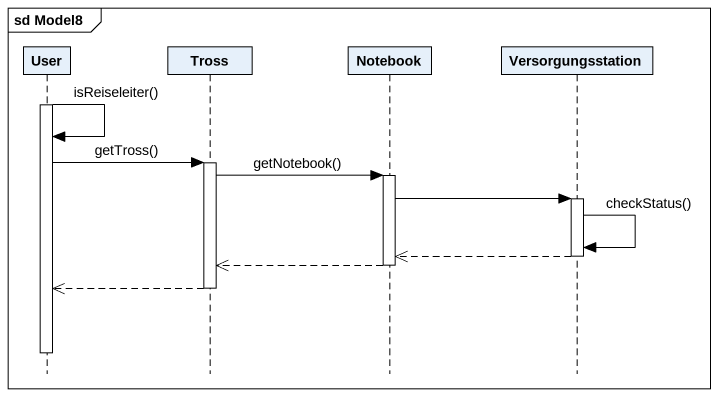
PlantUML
@startuml
mainframe sd Model8
hide footbox
participant User
participant Tross
participant Notebook
participant Versorgungsstation

activate User
User -> User : isReiseleiter()
User -> Tross : getTross()
activate Tross
Tross -> Notebook : getNotebook()
activate Notebook
Notebook -> Versorgungsstation
activate Versorgungsstation
Versorgungsstation -> Versorgungsstation : checkStatus()
Versorgungsstation -->> Notebook
deactivate Versorgungsstation
Notebook -->> Tross
deactivate Notebook
Tross -->> User
deactivate Tross
deactivate User
@enduml
